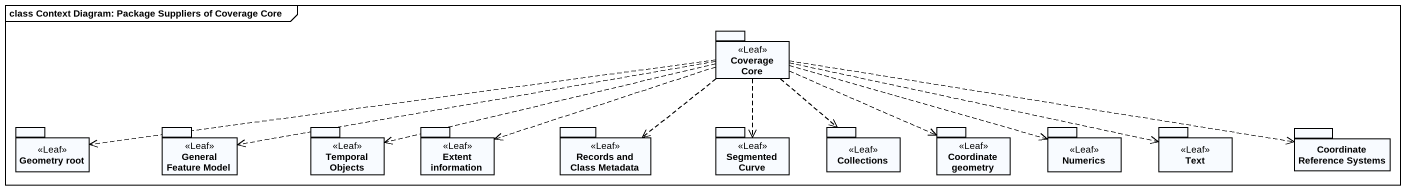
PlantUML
@startuml
mainframe class Context Diagram: Package Suppliers of Coverage Core
package "Coverage Core" as Coverage_Core <<Leaf>> {
}
package "Geometry root" as Geometry_root <<Leaf>> {
}
package "General Feature Model" as General_Feature_Model <<Leaf>> {
}
package "Temporal Objects" as Temporal_Objects <<Leaf>> {
}
package "Extent information" as Extent_information <<Leaf>> {
}
package "Records and Class Metadata" as Records_and_Class_Metadata <<Leaf>> {
}
package "Segmented Curve" as Segmented_Curve <<Leaf>> {
}
package "Collections" as Collections_ <<Leaf>> {
}
package "Coordinate geometry" as Coordinate_geometry <<Leaf>> {
}
package Numerics <<Leaf>> {
}
package Text <<Leaf>> {
}
package "Coordinate Reference Systems" as Coordinate_Reference_Systems {
}
Coverage_Core .left.> Geometry_root
Coverage_Core .left.> General_Feature_Model
Coverage_Core .left.> Temporal_Objects
Coverage_Core .left.> Extent_information
Coverage_Core ..> Records_and_Class_Metadata
Coverage_Core ..> Segmented_Curve
Coverage_Core ..> Collections_
Coverage_Core .right.> Coordinate_geometry
Coverage_Core .right.> Numerics
Coverage_Core .right.> Text
Coverage_Core .right.> Coordinate_Reference_Systems
@enduml
